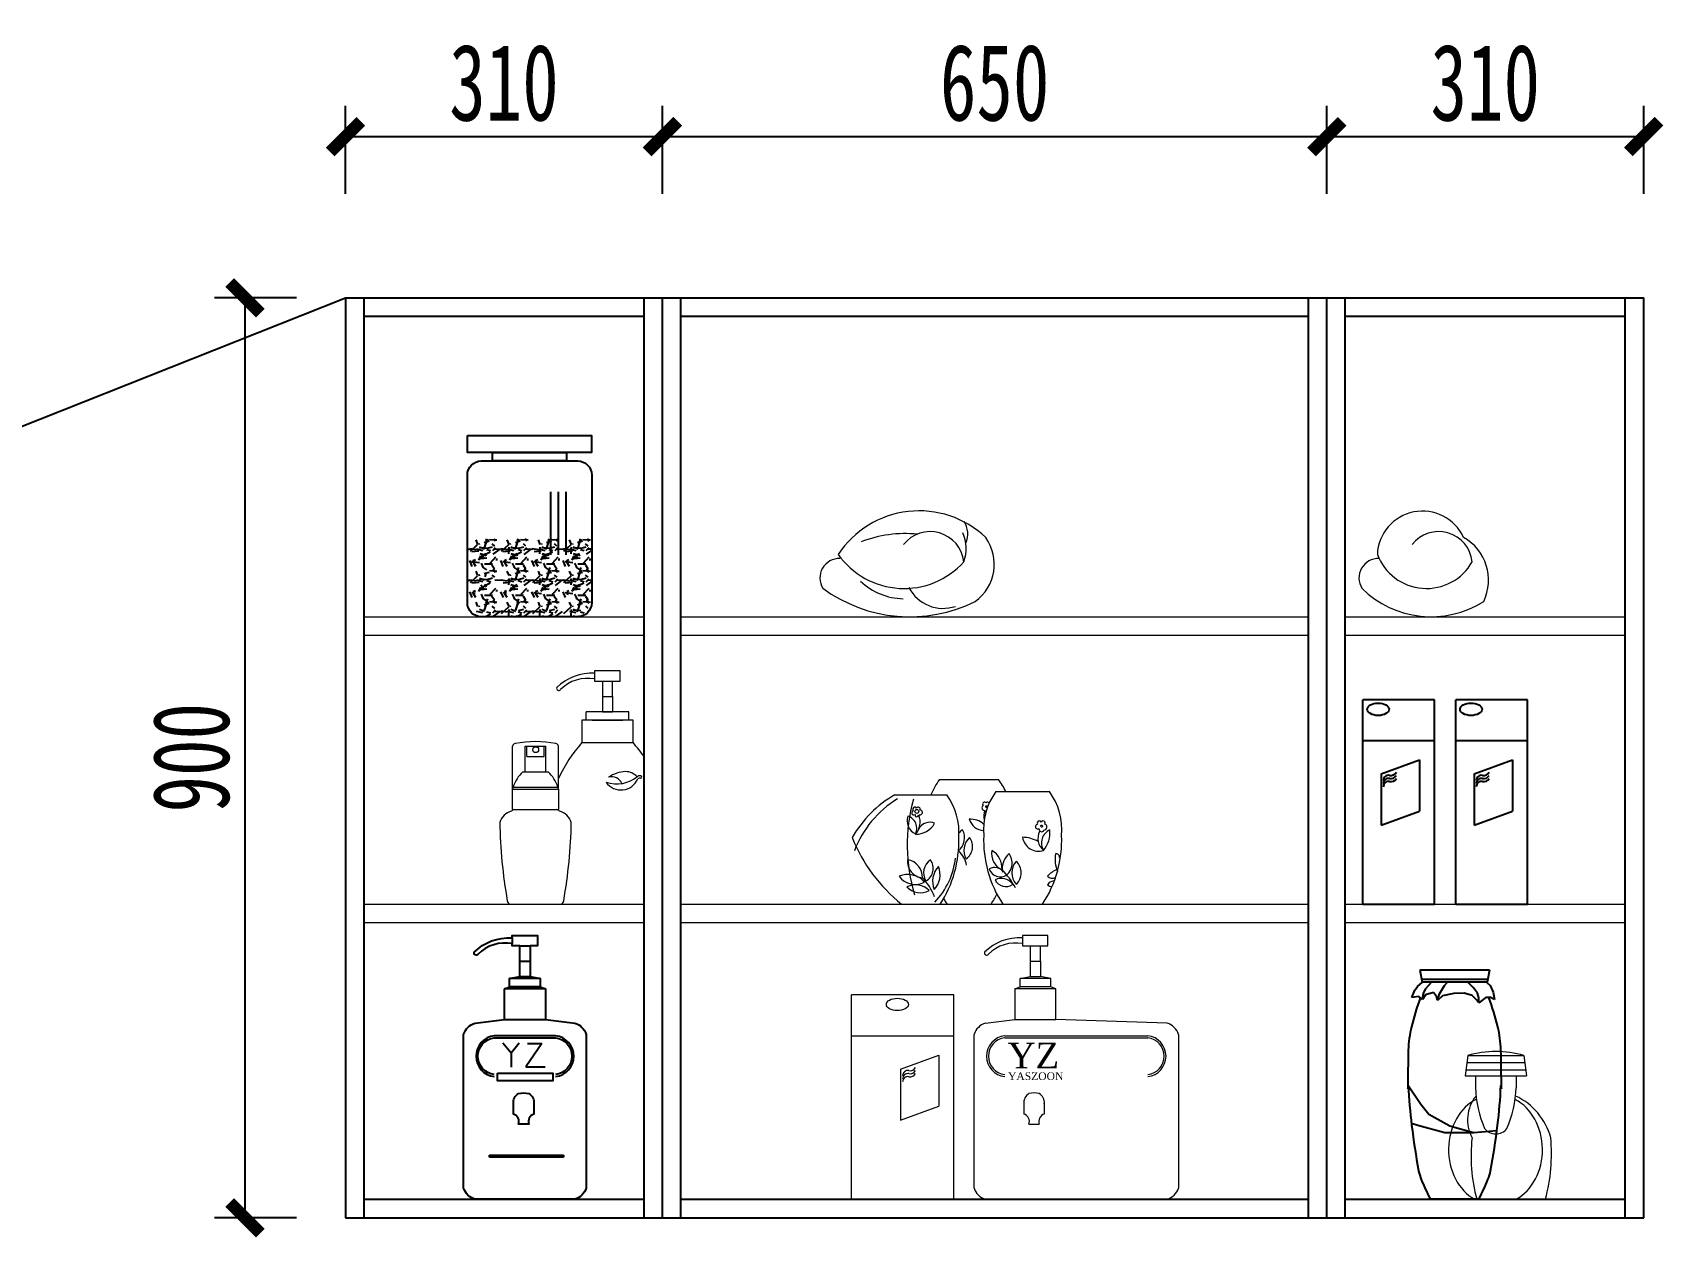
# Model space of a CAD drawing. Header units: millimetres. Extents: x 3104083 to 3173399, y -3165492 to -3044687.
# Drawn here: x 3137524 to 3139120, y -3140161 to -3138983 of the extents above; entities that cross this region are included whole.
import ezdxf
from ezdxf.enums import TextEntityAlignment as Align

# ---------------------------------------------------------------- set-up
doc = ezdxf.new("R2010")
doc.units = ezdxf.units.MM
doc.header["$LTSCALE"] = 500
doc.header["$MEASUREMENT"] = 0
doc.header["$PDMODE"] = 2
doc.linetypes.add('ACAD_ISO03W100', pattern=[30, 12, -18])
doc.layers.get('0').update_dxf_attribs({"linetype": 'CONTINUOUS'})
doc.layers.get('DEFPOINTS').update_dxf_attribs({"linetype": 'CONTINUOUS'})
for name, color, linetype in [('P-完成面', 3, 'CONTINUOUS'), ('W-基础引线', 35, 'CONTINUOUS'), ('ZB_厨柜', 7, 'CONTINUOUS'), ('柜体', 2, 'CONTINUOUS'), ('门窗柱', 251, 'CONTINUOUS')]:
    doc.layers.add(name, color=color, linetype=linetype)
for name, color, linetype, lineweight in [('家具1', 65, 'CONTINUOUS', 9), ('电器', 85, 'CONTINUOUS', 15), ('辅助线', 252, 'CONTINUOUS', 13)]:
    doc.layers.add(name, color=color, linetype=linetype, lineweight=lineweight)
doc.styles.add('DIM', font='SimSun.ttf', dxfattribs={"width": 0.7})
doc.styles.add('STYLE4', font='dutcheb.ttf')
doc.dimstyles.new('30', dxfattribs={"dimscale": 30, "dimtxt": 2.5, "dimasz": 1, "dimexe": 1, "dimexo": 1, "dimgap": 0.5, "dimtad": 1, "dimdec": 0, "dimzin": 0, "dimdsep": 46, "dimtxsty": 'DIM', "dimblk": 'ARCHTICK', "dimcen": 0, "dimclrd": 5, "dimclre": 5, "dimclrt": 35, "dimadec": 0, "dimazin": 0, "dimtfac": 0.5, "dimtdec": 0, "dimtix": 1, "dimtmove": 2, "dimatfit": 2, "dimldrblk": 'A', "dimfxl": 0, "dimtolj": 1, "dimtzin": 0, "dimlwd": -1, "dimlwe": -1, "dimarcsym": 0})
doc.dimstyles.new('基础引线', dxfattribs={"dimtxt": 3, "dimasz": 0.7, "dimexe": 2, "dimexo": 6, "dimgap": 1, "dimtad": 1, "dimdec": 0, "dimdsep": 46, "dimtxsty": 'Standard', "dimblk1": 'A', "dimblk2": 'A', "dimsah": 1, "dimcen": 3, "dimdle": 200, "dimclrd": 256, "dimclre": 256, "dimclrt": 2, "dimadec": 0, "dimazin": 0, "dimtfac": 1, "dimtdec": 0, "dimtix": 1, "dimtmove": 1, "dimatfit": 3, "dimldrblk": 'A', "dimfxl": 0, "dimtvp": 1, "dimtolj": 1, "dimtzin": 0, "dimarcsym": 0})

# ---------------------------------------------------------------- blocks, each defined once
blk = doc.blocks.new('_ArchTick')
at = {"color": 0, "linetype": 'ByBlock', "const_width": 0.4}
blk.add_lwpolyline([(-0.5, -0.5), (0.5, 0.5)], dxfattribs=at)
blk = doc.blocks.new('*D1850')
at = {"layer": 'DEFPOINTS', "color": 0, "ltscale": 100}
for p in [(3138140.333086051, -3139084.491170509), (3137830.33308605, -3139170.345379525), (3138140.333086051, -3139170.345379525)]:
    blk.add_point(p, dxfattribs=at)
at = {"layer": 'P-完成面', "color": 5, "ltscale": 100}
for p, q in [((3137830.33308605, -3139140.345379525), (3137830.33308605, -3139054.491170509)), ((3138140.333086051, -3139140.345379525), (3138140.333086051, -3139054.491170509)), ((3137830.33308605, -3139084.491170509), (3138140.333086051, -3139084.491170509))]:
    blk.add_line(p, q, dxfattribs=at)
at = {"layer": 'P-完成面', "color": 5, "ltscale": 100, "xscale": 30, "yscale": 30, "zscale": 30, "rotation": 180}
blk.add_blockref('_ArchTick', (3137830.33308605, -3139084.491170509), dxfattribs=at)
at = {"layer": 'P-完成面', "color": 5, "ltscale": 100, "xscale": 30, "yscale": 30, "zscale": 30}
blk.add_blockref('_ArchTick', (3138140.333086051, -3139084.491170509), dxfattribs=at)
at = {"layer": 'P-完成面', "color": 35, "ltscale": 100, "insert": (3137985.33308605, -3139031.991170509), "char_height": 75, "attachment_point": 5, "style": 'DIM'}
blk.add_mtext('\\A1;310', dxfattribs=at)
blk = doc.blocks.new('A')
for p, q in [((-1.435067392276323, 1.147654099946521), (-1.089590771724033, 1.437450103912851)), ((-1.435067392276323, 1.147654099946521), (-0.3688396396728422, 0)), ((-1.089590771724033, 1.437450103912851), (0, 0)), ((-0.3688396396728422, 3.638e-12), (-2.127066897330223, 0)), ((-1.435067392276323, -1.147654099946521), (-0.3688396396728422, 0)), ((-1.089590771724033, -1.437450103912851), (0, 0)), ((-1.435067392276323, -1.147654099946521), (-1.089590771724033, -1.437450103912851))]:
    blk.add_line(p, q)
for points in [[(-1.435067392276323, 1.147654099946521), (-1.089590771724033, 1.437450103912851), (-0.3688396396728422, 0), (0, 0)], [(-1.435067392276323, -1.147654099946521), (-1.089590771724033, -1.437450103912851), (-0.3688396396728422, 0), (0, 0)]]:
    blk.add_solid(points)
blk = doc.blocks.new('*D1851')
at = {"layer": 'DEFPOINTS', "color": 0, "ltscale": 100}
for p in [(3138790.333086051, -3139084.491170509), (3138140.333086051, -3139170.345379525), (3138790.333086051, -3139170.345379525)]:
    blk.add_point(p, dxfattribs=at)
at = {"layer": 'P-完成面', "color": 5, "ltscale": 100}
for p, q in [((3138140.333086051, -3139140.345379525), (3138140.333086051, -3139054.491170509)), ((3138790.333086051, -3139140.345379525), (3138790.333086051, -3139054.491170509)), ((3138140.333086051, -3139084.491170509), (3138790.333086051, -3139084.491170509))]:
    blk.add_line(p, q, dxfattribs=at)
at = {"layer": 'P-完成面', "color": 5, "ltscale": 100, "xscale": 30, "yscale": 30, "zscale": 30, "rotation": 180}
blk.add_blockref('_ArchTick', (3138140.333086051, -3139084.491170509), dxfattribs=at)
at = {"layer": 'P-完成面', "color": 5, "ltscale": 100, "xscale": 30, "yscale": 30, "zscale": 30}
blk.add_blockref('_ArchTick', (3138790.333086051, -3139084.491170509), dxfattribs=at)
at = {"layer": 'P-完成面', "color": 35, "ltscale": 100, "insert": (3138465.333086051, -3139031.991170509), "char_height": 75, "attachment_point": 5, "style": 'DIM'}
blk.add_mtext('\\A1;650', dxfattribs=at)
blk = doc.blocks.new('*D1852')
at = {"layer": 'DEFPOINTS', "color": 0, "ltscale": 100}
for p in [(3139100.333086051, -3139084.491170509), (3138790.333086051, -3139170.345379525), (3139100.333086051, -3139170.345379525)]:
    blk.add_point(p, dxfattribs=at)
at = {"layer": 'P-完成面', "color": 5, "ltscale": 100}
for p, q in [((3138790.333086051, -3139140.345379525), (3138790.333086051, -3139054.491170509)), ((3139100.333086051, -3139140.345379525), (3139100.333086051, -3139054.491170509)), ((3138790.333086051, -3139084.491170509), (3139100.333086051, -3139084.491170509))]:
    blk.add_line(p, q, dxfattribs=at)
at = {"layer": 'P-完成面', "color": 5, "ltscale": 100, "xscale": 30, "yscale": 30, "zscale": 30, "rotation": 180}
blk.add_blockref('_ArchTick', (3138790.333086051, -3139084.491170509), dxfattribs=at)
at = {"layer": 'P-完成面', "color": 5, "ltscale": 100, "xscale": 30, "yscale": 30, "zscale": 30}
blk.add_blockref('_ArchTick', (3139100.333086051, -3139084.491170509), dxfattribs=at)
at = {"layer": 'P-完成面', "color": 35, "ltscale": 100, "insert": (3138945.333086051, -3139031.991170509), "char_height": 75, "attachment_point": 5, "style": 'DIM'}
blk.add_mtext('\\A1;310', dxfattribs=at)
blk = doc.blocks.new('*D1853')
at = {"layer": 'DEFPOINTS', "color": 0, "ltscale": 100}
for p in [(3137731.97537803, -3139242.154847141), (3137812.207017357, -3139242.154847141), (3137812.207017357, -3140142.154847141)]:
    blk.add_point(p, dxfattribs=at)
at = {"layer": 'P-完成面', "color": 5, "ltscale": 100}
for p, q in [((3137782.207017357, -3139242.154847141), (3137701.97537803, -3139242.154847141)), ((3137731.97537803, -3140142.154847141), (3137731.97537803, -3139242.154847141)), ((3137782.207017357, -3140142.154847141), (3137701.97537803, -3140142.154847141))]:
    blk.add_line(p, q, dxfattribs=at)
at = {"layer": 'P-完成面', "color": 5, "ltscale": 100, "xscale": 30, "yscale": 30, "zscale": 30}
for p, rotation in [((3137731.97537803, -3139242.154847141), 90), ((3137731.97537803, -3140142.154847141), 270)]:
    blk.add_blockref('_ArchTick', p, dxfattribs=dict(at, rotation=rotation))
at = {"layer": 'P-完成面', "color": 35, "ltscale": 100, "insert": (3137679.47537803, -3139692.154847141), "char_height": 75, "attachment_point": 5, "rotation": 90, "style": 'DIM'}
blk.add_mtext('\\A1;900', dxfattribs=at)
blk = doc.blocks.new('A$C58015F02')
at = {"layer": 'ZB_厨柜', "color": 251}
for p, q in [((70.00000469715451, 199.9999701516899), (4.6971545089e-06, 199.9999701516899)), ((4.6971545089e-06, -2.98483100778e-05), (4.6971545089e-06, 199.9999701516899)), ((70.00000469715451, -2.98483100778e-05), (70.00000469715451, 199.9999701516899)), ((4.6971545089e-06, 159.9999701516899), (70.00000469715451, 159.9999701516899)), ((17.86841787329467, 127.358046178615), (55.45612270472338, 141.0388519116422)), ((55.45612270472338, 141.0388519116422), (55.45612270472338, 91.03885191164228)), ((17.86841787329467, 127.358046178615), (17.86841787329467, 77.35804617861504)), ((17.86841787329467, 77.35804617861504), (55.45612270472338, 91.03885191164228)), ((4.6971545089e-06, -2.98483100778e-05), (70.00000469715451, -2.98483100778e-05))]:
    blk.add_line(p, q, dxfattribs=at)
for centre, radius, start, end in [((27.3987290662335, 131.7563535355039), 5.954362450983508, 257.1775938068872, 331.7860874944376), ((25.11336437464342, 120.8952053858265), 5.146348518376113, 79.20470894255355, 180.2166675842331), ((25.11336437464342, 117.8952053858265), 5.146348518376113, 79.20470894255355, 180.2166675842331), ((25.11336437464342, 114.8952053858265), 5.146348518376113, 79.20470894255355, 180.2166675842331), ((26.07727845324553, 125.9504771610773), 3.695e-13, 228.4094178847474, 110.000000000016), ((27.3987290662335, 128.7563535355038), 5.954362450983508, 257.1775938068872, 331.7860874944376), ((26.07727845324553, 122.9504771610773), 3.695e-13, 228.4094178847474, 110.000000000016), ((27.3987290662335, 125.7563535355038), 5.954362450983508, 257.1775938068872, 331.7860874944376), ((26.07727845324553, 119.9504771610773), 3.695e-13, 228.4094178847474, 110.000000000016)]:
    blk.add_arc(centre, radius, start, end, dxfattribs=at)
blk.add_ellipse((14.87852609939, 190.6419555934808), major_axis=(10.73878947670164, 0), ratio=0.5664465184987048, dxfattribs=at)
blk = doc.blocks.new('A$C3AE34865')
at = {"layer": 'ZB_厨柜', "color": 251}
for p, q in [((47.37613225777749, 255.6687915582807), (47.37613225777749, 250.1580515664464)), ((54.99996963671583, 248.0013841293257), (64.99996963671583, 248.0013841293257)), ((54.99996963673038, 233.0013841293257), (64.99996963673038, 233.0013841293257)), ((74.99996963673037, 216.0013841293257), (44.99996963673038, 216.0013841293257)), ((74.99996963673037, 208.0013841293257), (44.99996963673038, 208.0013841293257)), ((54.99996963673038, 218.0013841293257), (64.99996963673038, 218.0013841293257)), ((79.99996963673037, 206.0013841293257), (39.99996963673039, 206.0013841293257)), ((39.99996963673039, 176.0013841293257), (79.99996963673037, 176.0013841293257)), ((38.46182448306354, 153.2128093967549), (46.50627909359172, 143.2041218614467)), ((46.50627909359172, 143.2041218614467), (54.24717149347997, 153.061149475805)), ((76.40721287048655, 152.4545639949647), (60.77370299385802, 129.5559756440852)), ((62.44335118086018, 152.4545639949647), (76.40721287048655, 152.4545639949647)), ((46.50627909359172, 143.2041218614467), (46.50627909359172, 129.39884122277)), ((60.77370299385802, 129.5559756440852), (79.89823432135745, 129.5559756440852)), ((25.21501170957345, 41.20594102842004), (25.21501170957345, 43.20594102842004)), ((25.21501170957345, 43.20594102842004), (97.75301459158071, 43.20594102842004)), ((25.21501170957345, 41.20594102842004), (25.21501170957345, 41.20594102842004)), ((97.75301459158071, 41.20594102842004), (25.21501170957345, 41.20594102842004)), ((97.75301459158071, 43.20594102842004), (97.75301459158071, 41.20594102842004))]:
    blk.add_line(p, q, dxfattribs=at)
for points in [[(39.99996963673039, 206.0013841293257), (44.99996963673038, 208.0013841293257), (44.99996963673038, 216.0013841293257), (54.99996963673038, 218.0013841293257), (54.99996963671583, 248.0013841293257), (47.37613225777749, 248.0013841293257), (47.37613225777749, 250.1580515664464, 0.250377902170213), (14.08368877315661, 239.7377829131437, -0.8238588063747241), (10.30085347544809, 241.6894037544262, -0.2181009947472248), (47.37613225777749, 255.6687915582807), (47.37613225777749, 258.0013841293257), (72.37613225777748, 258.0013841293257), (72.37613225777748, 248.0013841293257), (64.99996963671583, 248.0013841293257), (64.99996963673038, 218.0013841293257), (74.99996963673037, 216.0013841293257), (74.99996963673037, 208.0013841293257), (79.99996963673037, 206.0013841293257), (79.99996963673037, 176.0013841293257), (108.8330399815022, 172.397250336231, -0.2412067135738219), (119.9999696367304, 161.3958922618403), (119.9999696367304, 11.00138412932574, -0.2412067135738286), (108.8330399815022, 2.605493500599999e-05), (11.16689929194399, 2.605493500599999e-05, -0.2412067135738286), (-3.03632696159e-05, 11.00138412932574), (-3.03632696159e-05, 161.3958922618403, -0.2412067135738219), (11.16689929194399, 172.397250336231), (39.99996963673039, 176.0013841293257), (39.99996963673039, 206.0013841293257)], [(48.76668309635715, 93.45779598659281, -0.2914344340366073), (53.76668309635715, 103.4577959865928, -0.1156915653930012), (63.76668309635715, 103.4577959865928, -0.2914344340366073), (68.76668309635714, 93.4577959866074), (68.76668309635714, 83.45779598659281, 0.4142135623730952), (63.76668309635715, 73.45779598659283), (53.76668309635715, 73.45779598659283, 0.4142135623730953), (48.76668309635715, 83.45779598659281)]]:
    blk.add_lwpolyline(points, format="xyb", close=True, dxfattribs=at)
for points in [[(89.99996963673038, 120.000026054935, 0.891677339819258), (89.99996963673038, 160.000026054935), (29.99996963673039, 160.000026054935, 0.8916773398191025), (29.99996963673039, 120.000026054935)], [(29.99996963673039, 122.000026054935, -0.8855394055665486), (29.99996963673039, 158.000026054935), (89.99996963673038, 158.000026054935, -0.8855394055665506), (89.99996963673038, 122.000026054935)]]:
    blk.add_lwpolyline(points, format="xyb", dxfattribs=at)
blk.add_lwpolyline([(33.05653457724839, 123.2853962033114), (87.16411741488263, 123.2853962033114), (87.16411741488263, 115.8890209947858), (33.05653457724839, 115.8890209947858)], close=True, dxfattribs=at)
blk = doc.blocks.new('A$C675044EE')
at = {"layer": '门窗柱', "color": 251}
for p, q in [((99.86704579830985, 280.2882289064982), (14.51884121849434, 280.2882289064982)), ((14.51884121849434, 280.2882289064982), (17.3486259321653, 265.5820907558918)), ((99.86704579830985, 280.2882289064982), (97.03726108463889, 265.5820907558918)), ((8.6067111112352, 255.693275737136), (11.71670458534208, 260.044842877538)), ((11.71670458534208, 260.044842877538), (17.84061991755152, 265.5820907558918)), ((97.63301359230536, 268.6781632730381), (16.75287342449883, 268.6781632730381)), ((97.03726108463889, 265.5820907558918), (17.3486259321653, 265.5820907558918)), ((28.85874865492224, 265.5820907558918), (21.6694885417819, 257.2473361252887)), ((38.77539951915969, 251.3417085967194), (44.99562318484822, 261.2882892416346)), ((44.99562318484822, 261.2882892416346), (48.31563972265575, 265.5820907558918)), ((80.4516319031827, 258.4907824893853), (73.35599977587117, 265.5820907558918)), ((96.62463952529652, 265.3290773133449), (100.6677730721276, 261.2882892416346)), ((100.6677730721276, 261.2882892416346), (104.4000966454623, 253.2065480535784)), ((4.874387537885921, 246.9899764116672), (8.6067111112352, 255.693275737136)), ((13.58298473073228, 247.9224786624218), (4.874387537885921, 246.9899764116672)), ((17.93716496844718, 244.1924696594178), (13.58298473073228, 247.9224786624218)), ((18.55925835022935, 252.274210847474), (17.33207362922257, 244.7108212249841)), ((21.6694885417819, 250.0982622326228), (17.93716496844718, 244.1924696594178)), ((21.6694885417819, 257.2473361252887), (18.55925835022935, 252.274210847474)), ((31.3109890899068, 252.8957689848721), (21.6694885417819, 250.0982622326228)), ((35.04307594581042, 247.9224786624218), (31.3109890899068, 252.8957689848721)), ((36.28726270941843, 242.9491883399569), (35.04307594581042, 247.9224786624218)), ((36.28338778829493, 242.9646772587403), (38.77539951915969, 251.3417085967194)), ((42.19643968419404, 248.8549809131618), (36.28726270941843, 242.9491883399569)), ((56.1923571874504, 251.6524876654112), (42.19643968419404, 248.8549809131618)), ((68.94408792709874, 251.9632667341175), (56.1923571874504, 251.6524876654112)), ((78.58558847522363, 249.1657599818682), (68.94408792709874, 251.9632667341175)), ((83.87290878563363, 243.8816905907115), (78.58558847522363, 249.1657599818682)), ((85.116858831796, 252.274210847474), (80.4516319031827, 258.4907824893853)), ((86.6720922862878, 240.4626257010641), (83.87290878563363, 243.8816905907115)), ((86.6720922862878, 246.368418274269), (85.116858831796, 252.274210847474)), ((95.38045276171759, 246.6791973429608), (86.6720922862878, 240.4626257010641)), ((86.91113201592816, 240.6332671907694), (86.6720922862878, 246.368418274269)), ((100.9788197630114, 246.6791973429608), (95.38045276171759, 246.6791973429608)), ((105.9550933825085, 244.5034137727598), (100.9788197630114, 246.6791973429608)), ((104.4000966454623, 253.2065480535784), (105.9550933825085, 244.5034137727598)), ((15.92672391379892, 116.0404183074679), (0.6140263295674231, 138.3579559938334)), ((25.67640432323969, 103.6391286403486), (15.92672391379892, 116.0404183074679)), ((51.38012874053675, 89.46624974146471), (25.67640432323969, 103.6391286403486)), ((12.38140710287553, 90.35204435734705), (4.396292170378728, 92.56880241771795)), ((45.17576514204848, 81.49393315380075), (12.38140710287553, 90.35204435734705)), ((80.62940668620284, 81.49393315380075), (45.17576514204848, 81.49393315380075)), ((80.43962199495581, 81.49393315380075), (51.38012874053675, 89.46624974146471)), ((108.8810210944357, 83.63297414181216), (80.62940668620284, 81.49393315380075)), ((86.9367059294018, 3.2686330087e-06), (27.4491810874024, 3.2686330087e-06))]:
    blk.add_line(p, q, dxfattribs=at)
for centre, radius, start, end in [((384.634881758102, 115.8236640125942), 391.9118057682725, 160.5132609767522, 165.9555925574979), ((-270.2489947413269, 115.8236640125651), 391.9118057682773, 14.04440744250204, 19.50506914140996), ((130.8621064108738, 179.3052788288441), 130.3194952407679, 165.9555925574979, 178.5963244016895), ((-16.47621939406963, 179.3052788288441), 130.3194952407425, 1.403675598310451, 14.04440744250204), ((1938.499406004077, 135.0115430721889), 1938.499392791872, 178.5963244016895, 180), ((-1824.113518987331, 135.0115430721889), 1938.499392791898, 0, 1.403675598310451), ((-13.79344524300541, 139.0594942628049), 14.37516625929434, 343.6446762914562, 359.9593380586847), ((652.9327049990097, 169.1898558071953), 653.0469084125137, 182.6453547944081, 186.9154683076505), ((-538.5468179822637, 169.1898558071953), 653.04690841254, 353.0845316923495, 357.3546452055918), ((128.1793322597805, 139.0594942628049), 14.37516625929434, 180.0406619413152, 196.3553237085437), ((877.1106441722222, 196.3797775632665), 878.8677229027866, 186.9154683076505, 190.5961140163704), ((-762.7247571554763, 196.3797775632665), 878.8677229028126, 349.4038859836296, 353.0845316923495), ((64.96280089343782, 44.44745082615918), 52.63074040313612, 190.5961140163704, 202.6319795677369), ((378.5256543866562, 175.1764567380123), 392.3537688800369, 202.6319795679113, 206.5177972157637), ((-264.1397673698811, 175.1764567380123), 392.3537688800369, 333.4822027842362, 337.3680204320887), ((49.42308612332272, 44.44745082615918), 52.63074040316187, 337.3680204322632, 349.4038859836296)]:
    blk.add_arc(centre, radius, start, end, dxfattribs=at)
blk = doc.blocks.new('A$C790253B6')
h = blk.add_hatch()
h.set_pattern_fill('GRAVEL', color=250, scale=1.5, style=0, double=1)
h.set_pattern_definition([(228.0128, (17707.28654318561, 12325.07917397146), (-304.8002589884401, -342.9004213426887), [5.125814999999998, -507.4575]), (184.9697, (17703.85754318561, 12321.26917397146), (457.2007395926868, 38.09973113081188), [8.796075, -870.8099999999998]), (132.5104, (17695.09454318561, 12320.50717397146), (380.9997227749753, -419.1004093869061), [6.202229999999999, -614.0204999999999]), (267.2737, (17680.23554318561, 12310.98217397146), (38.09983456242259, 761.9997548004964), [8.010075, -792.9960000000001]), (292.8337, (17679.85454318561, 12302.98117397146), (-190.5005408325285, 457.2002599507666), [7.85451, -777.597]), (357.2737, (17682.90254318561, 12295.74217397146), (-761.9997548004964, 38.09983456242264), [8.010075, -792.9960000000001]), (37.6942, (17690.9035431856, 12295.36117397146), (-495.3003129185989, -380.9996603547734), [10.59290999999999, -1048.6965]), (72.2553, (17699.28554318561, 12301.83817397146), (266.7005334820079, 838.2002430905458), [10.0008, -990.0795]), (121.4296, (17702.33354318561, 12311.36317397145), (-304.8000785289672, 495.2994173995903), [8.037195, -795.6825000000001]), (175.2364, (17698.14254318561, 12318.22117397146), (419.0996707958167, -38.09964244081733), [9.175694999999967, -449.608499999999]), (222.3974, (17688.99854318561, 12318.98317397146), (-457.2000137585957, -419.0994547595545), [11.86617, -1174.752]), (138.8141, (17717.95454318561, 12310.60117397147), (-266.699830113371, 228.5996483568601), [4.050074999999999, -400.9589999999998]), (171.4692, (17714.90654318561, 12313.26817397147), (495.299243933871, -76.20019200068548), [7.705229999999982, -762.8189999999979]), (225, (17707.28654318561, 12314.41117397146), (-7.999999999999999e-15, -38.09997403050296), [5.388135, -48.49334999999999]), (203.1986, (17704.6195431856, 12318.98317397146), (190.5006423838625, 76.20033411459397), [2.901614999999999, -287.259]), (291.8014, (17701.95254318561, 12317.84017397147), (-38.10002672841764, 114.300073630978), [4.103489999999999, -201.072]), (30.9638, (17703.47654318561, 12314.03017397145), (114.2998793221234, 76.20005937990828), [6.664799999999982, -215.4944999999994]), (161.5651, (17709.1915431856, 12317.45917397146), (76.2000347727147, -38.09994333697615), [4.819304999999999, -115.6635]), (16.38950000000001, (17679.85454318561, 12317.84017397147), (381.0002102095403, 114.2997622495171), [6.75132, -668.382]), (70.3462, (17686.3315431856, 12319.74517397147), (-152.3995753301476, -419.0994073281749), [5.663985, -560.7329999999998]), (293.1986, (17709.1915431856, 12325.07917397146), (-76.20033411459396, 190.5006423838625), [5.803199999999999, -284.358]), (343.6105, (17711.47754318561, 12319.74517397147), (-381.0002102095402, 114.2997622495171), [6.751319999999983, -668.381999999998]), (339.4440000000002, (17679.85454318561, 12294.21817397146), (-190.5002364638386, 76.19990754075206), [6.510524999999999, -319.0155]), (294.7751, (17685.95054318561, 12291.93217397146), (-190.4995560544026, 419.09980539235), [5.455079999999981, -540.0539999999978]), (66.80140000000002, (17709.57254318561, 12286.97917397146), (76.20033411459401, 190.5006423838625), [5.803199999999999, -284.358]), (17.354, (17711.8585431856, 12292.31317397147), (-495.3000267278993, -152.3997701340845), [6.386744999999999, -632.2859999999998]), (69.444, (17690.9035431856, 12286.97917397146), (-76.19990754075215, -190.5002364638386), [3.255269999999999, -322.272]), (101.3098999999999, (17707.28654318561, 12286.97917397146), (-38.09981194331023, 152.3995119135393), [1.942724999999996, -192.3299999999995]), (165.9638, (17706.90554318561, 12288.88417397146), (114.3000803204576, -38.09993406185462), [7.85451, -149.23575]), (186.009, (17699.28554318561, 12290.78917397146), (380.9994381664192, 38.09991102821788), [7.279004999999999, -720.6209999999999]), (303.6901, (17703.47654318561, 12310.60117397147), (-38.10001306960849, 76.19992648847759), [5.49486, -131.8767]), (353.1572, (17706.5245431856, 12306.02917397147), (647.7002678496513, -76.20034127482259), [9.593354999999997, -949.74]), (60.94540000000001, (17716.04954318561, 12304.88617397146), (-152.3996454874363, -266.6993641625118), [3.922619999999999, -388.341]), (90, (17717.95454318561, 12308.31517397146), (-38.1, 38.1), [2.286, -35.81399999999999]), (120.2564, (17698.52354318562, 12291.93217397146), (152.3996770025416, -266.6998654871634), [5.293004999999999, -524.0085]), (48.01279999999999, (17695.85654318561, 12296.50417397146), (304.8002589884401, 342.9004213426887), [10.251645, -502.332]), (0, (17702.71454318561, 12304.12417397147), (38.1, 38.1), [9.906, -28.194]), (325.3048, (17712.62054318561, 12304.12417397147), (-380.9993398643053, 266.7000253572715), [6.024149999999999, -596.3894999999999]), (254.0546, (17717.57354318561, 12300.69517397146), (-38.10009719552211, -152.4003630480544), [5.547435, -271.8255]), (207.6459999999999, (17716.04954318561, 12295.36117397146), (-723.8997457353407, -381.0002396208508), [9.032174999999997, -894.1874999999999]), (175.4261, (17708.04854318561, 12291.17017397145), (-495.3001140712126, 38.09981566829193), [9.555434999999967, -945.986999999998]), (175.4261, (17708.04854318561, 12291.17017397145), (-495.3001140712126, 38.09981566829193), [9.555434999999967, -945.986999999998])])
h.paths.add_polyline_path([(152.0445228649369, 95.23690404893749), (-8.528422767999999e-06, 95.23690404893749), (-8.5284373199e-06, 17.00000185332647, 0.4142135623731037), (16.99999147156268, 1.8533264665e-06), (135.0445228649369, 1.8533264665e-06, 0.4142135623730951), (152.0445228649369, 17.00000185332647)])
at = {"color": 251}
for p, q in [((101.4991353224795, 152.9160758034795), (101.4991353224795, 75.73654706652631)), ((110.8610516201333, 152.9160758034795), (110.8610516201333, 75.73654706652631)), ((120.2230483528583, 152.9160758034795), (120.2230483528583, 75.73654706652631))]:
    blk.add_line(p, q, dxfattribs=at)
for points in [[(0.1586898318964813, 221.825022360159), (151.8858245046176, 221.825022360159), (151.8858245046176, 200.9615345491566), (0.1586898318964813, 200.9615345491566)], [(30.83563386068636, 200.9615345491566), (121.2088804758277, 200.9615345491566), (121.2088804758277, 190.4738062445412), (30.83563386068636, 190.4738062445412)]]:
    blk.add_lwpolyline(points, close=True, dxfattribs=at)
blk.add_lwpolyline([(16.99999147157723, 190.4738062445412), (135.0445228649369, 190.4738062445412, -0.4142135623730951), (152.0445228649369, 173.4738062445412), (152.0445228649369, 17.00000185332647, -0.4142135623730951), (135.0445228649369, 1.8533264665e-06), (16.99999147156268, 1.8533264665e-06, -0.4142135623731037), (-8.5284373199e-06, 17.00000185332647), (-8.528422767999999e-06, 173.4738062445412, -0.4142135623730984)], format="xyb", close=True, dxfattribs=at)

msp = doc.modelspace()

# ---------------------------------------------------------------- linework, layer by layer
at = {"layer": '家具1'}
for p, q in [((3138411.419726425, -3139713.408402958), (3138469.246445676, -3139713.408402958)), ((3138367.768891642, -3139728.385354514), (3138418.494083967, -3139728.385354514)), ((3138466.657356014, -3139725.282985977), (3138518.853578917, -3139725.282985977)), ((3138374.210185575, -3139835.363579912), (3138412.052790035, -3139835.363579912)), ((3138418.762801508, -3139835.363579912), (3138461.903370592, -3139835.363579912)), ((3138473.285447471, -3139835.363579912), (3138512.225487459, -3139835.363579912))]:
    msp.add_line(p, q, dxfattribs=at)
msp.add_circle((3138389.190606891, -3139744.674915825), 1.896478557556109, dxfattribs=at)
for centre, radius, start, end in [((3138467.137054949, -3139754.65906533), 69.32559299407927, 143.4853785854403, 157.7288611658232), ((3138413.529117152, -3139754.65906533), 69.32559299407316, 25.07098352681444, 36.51462141455976), ((3138422.527838513, -3139824.621442201), 110.7245538972174, 119.6401518966513, 150.567376702755), ((3138424.646237478, -3139820.446420338), 103.5126039538228, 121.743813843949, 158.8466240179322), ((3138547.288784825, -3139777.39130458), 167.4431563201634, 164.5626559646072, 196.9205501626318), ((3138369.619234385, -3139764.570146068), 60.81192367901564, 354.6772454975069, 36.51462141455976), ((3138455.632787219, -3139737.647233855), 2.057631674069362, 40.72284084006192, 215.9557275517449), ((3138516.949576234, -3139762.517136487), 62.57546946571189, 143.4853785854403, 185.3227545024931), ((3138458.525769195, -3139737.259103244), 1.639817446118192, 25.1243193954144, 144.413144591635), ((3138468.561358696, -3139762.517136487), 62.57546946570591, 354.6772454975069, 36.51462141455976), ((3138394.336413486, -3139753.533530649), 14.63049400467545, 162.6132860300034, 244.087996876606), ((3138376.650759219, -3139761.168714681), 12.57119551026832, 333.931004287845, 72.7702785852925), ((3138386.278901329, -3139746.133515282), 2.041688577877449, 106.5479285606152, 307.6901018184778), ((3138387.325553397, -3139742.722353829), 2.182916953165889, 38.90529592098827, 221.7665911796405), ((3138389.199542273, -3139748.227189746), 1.739350039424992, 164.0480762595417, 2.062162148838851), ((3138374.842251669, -3139755.113080864), 17.6511725150719, 317.9195413499005, 22.88906913859633), ((3138390.61497914, -3139742.359769357), 1.88339137003894, 331.3622664114156, 147.6291011088026), ((3138392.300630837, -3139745.663460157), 2.40125999210359, 244.5804054114872, 90.77932081288675), ((3138455.721042938, -3139741.068347302), 2.823677253591693, 128.3981330784243, 268.7197930053763), ((3138477.198294721, -3139749.728827375), 22.31731769643031, 164.2954132928429, 188.2566618554456), ((3138458.157445858, -3139743.956510782), 2.458071307183912, 173.7294377635062, 231.4755960423872), ((3138388.414573287, -3139746.069971956), 20.8777831210667, 268.7058153117137, 330.8983168536993), ((3138401.920850607, -3139767.497309406), 12.2275614031419, 67.2128046981787, 153.0581112035302), ((3138419.53858424, -3139770.459594565), 16.42808985862739, 309.1420873552773, 28.86750349354987), ((3138442.072285227, -3139774.73839384), 14.67851171133269, 123.7126686454236, 142.5551853002139), ((3138441.745138197, -3139771.450610325), 19.20971838435616, 47.98656060130241, 93.6279143327167), ((3138455.861179535, -3139747.422354377), 16.08253114338291, 197.5781750453855, 264.7187328414589), ((3138507.586322695, -3139759.575843745), 2.374801752259089, 97.06403256742439, 303.4232848059692), ((3138509.080157247, -3139756.115203212), 2.099500028240504, 26.94560521915203, 211.7204460254044), ((3138522.649846126, -3139771.161210399), 14.96475921185539, 152.7026006568758, 231.0267252921232), ((3138511.209251437, -3139762.14646319), 2.38848924044758, 165.7346985774948, 340.8987035797458), ((3138512.753875663, -3139755.912642815), 1.951526724318734, 326.4667494985605, 157.4364493447751), ((3138525.22106764, -3139775.480218638), 14.03974316919488, 114.451892794267, 211.4016450074332), ((3138490.690825681, -3139764.874986171), 28.80104827123884, 321.5220002872417, 4.331537517669426), ((3138513.530599534, -3139759.898893959), 3.029860488481555, 268.7827335824363, 73.707481538005), ((3138472.968107606, -3139712.085483304), 157.9576407371336, 201.5913618292743, 231.3018278925982), ((3138319.33852491, -3139774.488788308), 110.9129172385878, 326.7116996612115, 2.210162541645106), ((3138415.020657781, -3139800.779387204), 23.08665911371764, 9.01404361030234, 48.57018930570226), ((3138452.364218364, -3139782.763527687), 17.00629250147041, 132.9424133820586, 209.4366325096551), ((3138429.076557095, -3139779.15404671), 14.66548191852693, 305.3111281392208, 37.06791775326696), ((3138568.688426284, -3139772.723419352), 114.1293918385128, 177.7898374583549, 213.2883003387886), ((3138478.689019927, -3139786.354986278), 16.36194855239339, 167.4346822361398, 247.9571804811251), ((3138452.247323218, -3139800.234792291), 20.34176709139321, 356.3749567065562, 59.01690603866429), ((3138492.540061342, -3139800.385106777), 30.37812512788147, 59.39778848184194, 89.76543568095977), ((3138508.381266077, -3139767.665329153), 15.89036097521734, 188.4750718598107, 287.7953377683582), ((3138416.822508646, -3139772.723419352), 114.1293918385128, 326.7116996612115, 2.210162541645106), ((3138396.175387857, -3139793.693637623), 16.01727265758648, 173.7553054160055, 264.8803289689228), ((3138377.116519521, -3139809.303040298), 17.6329021379312, 358.8822478319448, 79.7533865530233), ((3138411.286802277, -3139804.668487877), 15.4086896888016, 124.5990453078978, 211.3854380193449), ((3138391.273917176, -3139800.411785398), 14.0668421006317, 299.1818085949815, 36.8026747165355), ((3138425.963041316, -3139813.084270651), 21.33159319829114, 137.1451235495479, 202.4323529199935), ((3138390.607856409, -3139806.715694355), 21.33159319828946, 317.1451235495479, 22.43235291999346), ((3138355.23654993, -3139783.010670409), 72.0860226206058, 315.6918535962141, 354.1712582053017), ((3138465.199258856, -3139810.692887886), 11.1554886774121, 36.65640417340224, 117.9197936277464), ((3138493.278717988, -3139801.397415379), 20.73069571986803, 132.0038762563432, 180.341389709027), ((3138466.863811064, -3139795.242964009), 15.58467011308765, 312.2817103084048, 36.41042304075115), ((3138498.485442763, -3139804.717976394), 16.40243295167706, 136.9846481703318, 223.0153518296682), ((3138475.900173474, -3139804.717976394), 15.40794355003973, 313.4290840826731, 46.57091591732684), ((3138554.528725578, -3139791.593542402), 30.11604694062872, 169.7233570310324, 202.8705530686601), ((3138525.519414827, -3139789.482618898), 3.320890225950937, 349.2344848009622, 100.8234870586211), ((3138380.416061225, -3139828.010848619), 21.68584089105161, 40.67450041297602, 113.3035982990227), ((3138387.674984953, -3139796.596389505), 19.57132865283585, 215.9782094783217, 297.9998892390924), ((3138359.133239748, -3139845.055133439), 50.21960460683376, 19.67496605401584, 44.83485787305293), ((3138470.979628328, -3139797.024061709), 11.64527861937071, 199.1065033213581, 303.1568189477911), ((3138471.836515063, -3139824.580145035), 14.29369490114796, 39.69421855444578, 114.454957315456), ((3138476.240145399, -3139806.952216137), 11.30635595612257, 204.0990826014864, 305.6820848271939), ((3138407.823439278, -3139862.980761568), 89.25597711976937, 29.10810796978139, 43.51775968665086), ((3138534.392263034, -3139824.305644837), 23.97505195238698, 109.8092748199004, 136.8702060668549), ((3138521.72769544, -3139803.740445691), 6.386000054911547, 220.8216947895069, 299.7424649919681), ((3138524.245661359, -3139821.207609151), 8.612759461691956, 99.40332450214953, 145.782483315658), ((3138387.658932197, -3139836.450280637), 19.8804479285394, 46.80484151976329, 114.5020812444537), ((3138392.619713768, -3139806.310121673), 17.8771978495598, 222.3799675560249, 298.9269551896243), ((3138524.457063751, -3139765.966317484), 126.4407256520154, 210.3951297342005, 213.2883003387886), ((3138356.20910835, -3139765.966317484), 126.4407256519763, 326.7116996612115, 331.7835077999259), ((3138520.880290447, -3139813.255941255), 4.875875650441886, 219.6061199811162, 277.8911763195983)]:
    msp.add_arc(centre, radius, start, end, dxfattribs=at)
for centre, major_axis, ratio in [((3138457.528154335, -3139740.063551675), (-0.4703151968333456, 0.9396794796991368), 0.7695886961804604), ((3138511.294617685, -3139759.160129363), (-0.5714785416684152, 1.027620897792752), 0.739648172149313)]:
    msp.add_ellipse(centre, major_axis=major_axis, ratio=ratio, dxfattribs=at)
at = {"layer": '柜体'}
for p, q in [((3137830.33308605, -3139242.154847141), (3139100.333086051, -3139242.154847141)), ((3137830.33308605, -3139242.154847141), (3137830.33308605, -3140142.154847141)), ((3137848.33308605, -3139242.154847141), (3137848.33308605, -3140142.154847141)), ((3138122.333086051, -3140142.154847141), (3138122.333086051, -3139242.154847141)), ((3138140.333086051, -3140142.154847141), (3138140.333086051, -3139242.154847141)), ((3138158.333086051, -3140142.154847141), (3138158.333086051, -3139242.154847141)), ((3138772.333086051, -3140142.154847141), (3138772.333086051, -3139242.154847141)), ((3138790.333086051, -3140142.154847141), (3138790.333086051, -3139242.154847141)), ((3138808.333086051, -3140142.154847141), (3138808.333086051, -3139242.154847141)), ((3139082.333086051, -3140142.154847141), (3139082.333086051, -3139242.154847141)), ((3139100.333086051, -3140142.154847141), (3139100.333086051, -3139242.154847141)), ((3137848.33308605, -3139260.154847141), (3138122.333086051, -3139260.154847141)), ((3138158.333086051, -3139260.154847141), (3138772.333086051, -3139260.154847141)), ((3138808.333086051, -3139260.154847141), (3139082.333086051, -3139260.154847141)), ((3137848.33308605, -3140124.154847141), (3138122.333086051, -3140124.154847141)), ((3138158.333086051, -3140124.154847141), (3138772.333086051, -3140124.154847141)), ((3138808.333086051, -3140124.154847141), (3139082.333086051, -3140124.154847141)), ((3137830.33308605, -3140142.154847141), (3139100.333086051, -3140142.154847141))]:
    msp.add_line(p, q, dxfattribs=at)
at = {"layer": '电器'}
for p, q in [((3138073.992828528, -3139607.250712978), (3138073.992828528, -3139617.250712978)), ((3138098.992828528, -3139607.250712978), (3138073.992828528, -3139607.250712978)), ((3138098.992828528, -3139617.250712978), (3138098.992828528, -3139607.250712978)), ((3138073.992828528, -3139617.250712978), (3138098.992828528, -3139617.250712978)), ((3138081.616665907, -3139617.250712978), (3138081.616665907, -3139632.250712978)), ((3138091.616665907, -3139632.250712978), (3138091.616665907, -3139617.250712978)), ((3138081.616665907, -3139632.250712978), (3138081.616665907, -3139647.250712978)), ((3138081.616665907, -3139632.250712978), (3138091.616665907, -3139632.250712978)), ((3138091.616665907, -3139632.250712978), (3138091.616665907, -3139647.250712978)), ((3138061.616665907, -3139655.363579912), (3138061.616665907, -3139677.363579912)), ((3138111.616665907, -3139655.363579912), (3138061.616665907, -3139655.363579912)), ((3138065.616665907, -3139655.307146444), (3138065.616665907, -3139647.307146444)), ((3138107.616665907, -3139647.307146444), (3138065.616665907, -3139647.307146444)), ((3138071.616665907, -3139655.363579912), (3138066.616665907, -3139655.363579912)), ((3138071.616665907, -3139655.363579912), (3138101.616665907, -3139655.363579912)), ((3138081.616665907, -3139647.250712978), (3138091.616665907, -3139647.250712978)), ((3138107.616665907, -3139655.307146444), (3138107.616665907, -3139647.307146444)), ((3138111.616665907, -3139677.363579912), (3138111.616665907, -3139655.363579912)), ((3137993.808698084, -3139722.863579912), (3137993.808698084, -3139680.847047287)), ((3138006.176383607, -3139705.863579912), (3138006.176383607, -3139680.863579912)), ((3138006.176383607, -3139680.863579912), (3138026.176383607, -3139680.863579912)), ((3138007.676383607, -3139690.863579912), (3138007.676383607, -3139680.863579912)), ((3138014.676383607, -3139682.00263709), (3138014.676383607, -3139680.863579912)), ((3138017.676383607, -3139681.735438455), (3138017.676383607, -3139680.863579912)), ((3138024.676383607, -3139690.863579912), (3138024.676383607, -3139680.863579912)), ((3138026.176383607, -3139705.863579912), (3138026.176383607, -3139680.863579912)), ((3138038.676383607, -3139722.863579912), (3138038.676383607, -3139680.847047287)), ((3138061.616665907, -3139677.363579912), (3138111.616665907, -3139677.363579912)), ((3138007.676383607, -3139690.863579912), (3138024.676383607, -3139690.863579912)), ((3138003.676383607, -3139705.863579912), (3138028.676383607, -3139705.863579912)), ((3137993.676383607, -3139742.863579912), (3137993.676383607, -3139722.863579912)), ((3137993.676383607, -3139722.863579912), (3138038.676383607, -3139722.863579912)), ((3137994.330723106, -3139720.863579912), (3138038.022044108, -3139720.863579912)), ((3138038.676383607, -3139722.863579912), (3138038.676383607, -3139742.863579912)), ((3137993.676383607, -3139742.863579912), (3138038.676383607, -3139742.863579912)), ((3137991.176383607, -3139835.363579912), (3138041.176383607, -3139835.363579912)), ((3138036.616665907, -3139835.363579912), (3138122.333086051, -3139835.363579912)), ((3138517.542718282, -3139866.153489067), (3138492.542718282, -3139866.153489067)), ((3138492.542718282, -3139866.153489067), (3138492.542718282, -3139876.153489067)), ((3138492.542718282, -3139876.153489067), (3138517.542718282, -3139876.153489067)), ((3138500.16655566, -3139876.153489067), (3138500.16655566, -3139891.153489067)), ((3138510.16655566, -3139891.153489067), (3138510.16655566, -3139876.153489067)), ((3138517.542718282, -3139876.153489067), (3138517.542718282, -3139866.153489067)), ((3138500.16655566, -3139891.153489067), (3138510.16655566, -3139891.153489067)), ((3138500.16655566, -3139891.153489067), (3138500.16655566, -3139906.153489067)), ((3138510.16655566, -3139891.153489067), (3138510.16655566, -3139906.153489067)), ((3138490.16655566, -3139908.153489067), (3138500.16655566, -3139906.153489067)), ((3138520.16655566, -3139908.153489067), (3138490.16655566, -3139908.153489067)), ((3138490.16655566, -3139916.153489067), (3138490.16655566, -3139908.153489067)), ((3138500.16655566, -3139906.153489067), (3138510.16655566, -3139906.153489067)), ((3138520.16655566, -3139908.153489067), (3138510.16655566, -3139906.153489067)), ((3138520.16655566, -3139916.153489067), (3138520.16655566, -3139908.153489067)), ((3138425.32649054, -3139924.154847141), (3138325.32649054, -3139924.154847141)), ((3138325.32649054, -3140124.154847141), (3138325.32649054, -3139924.154847141)), ((3138425.32649054, -3140124.154847141), (3138425.32649054, -3139924.154847141)), ((3138485.16655566, -3139918.153489067), (3138490.16655566, -3139916.153489067)), ((3138485.16655566, -3139918.153489067), (3138485.16655566, -3139948.153489067)), ((3138490.16655566, -3139918.153489067), (3138485.16655566, -3139918.153489067)), ((3138520.16655566, -3139916.153489067), (3138490.16655566, -3139916.153489067)), ((3138520.16655566, -3139918.153489067), (3138490.16655566, -3139918.153489067)), ((3138525.16655566, -3139918.153489067), (3138520.16655566, -3139916.153489067)), ((3138525.16655566, -3139918.153489067), (3138520.16655566, -3139918.153489067)), ((3138525.16655566, -3139948.153489067), (3138525.16655566, -3139918.153489067)), ((3138456.333485316, -3139951.75762286), (3138485.16655566, -3139948.153489067)), ((3138485.16655566, -3139948.153489067), (3138525.16655566, -3139948.153489067)), ((3138633.999626005, -3139951.75762286), (3138525.16655566, -3139948.153489067)), ((3138325.32649054, -3139964.154847141), (3138425.32649054, -3139964.154847141)), ((3138445.16655566, -3140113.153489067), (3138445.16655566, -3139962.758980935)), ((3138475.16655566, -3139964.154847141), (3138615.16655566, -3139964.154847141)), ((3138475.16655566, -3139966.154847141), (3138615.16655566, -3139966.154847141)), ((3138645.16655566, -3139962.758980935), (3138645.16655566, -3140113.153489067)), ((3138373.194903716, -3139996.796771115), (3138410.782608548, -3139983.115965381)), ((3138410.782608548, -3139983.115965381), (3138410.782608548, -3140033.115965381)), ((3138928.111093854, -3139983.409100743), (3138925.611093854, -3140003.409100743)), ((3138927.236093854, -3139990.409100743), (3138983.986093854, -3139990.409100743)), ((3138928.111093854, -3139983.409100743), (3138983.111093854, -3139983.409100743)), ((3138983.111093854, -3139983.409100743), (3138985.611093854, -3140003.409100743)), ((3138373.194903716, -3139996.796771115), (3138373.194903716, -3140046.796771115)), ((3138925.611093854, -3140003.409100743), (3138985.611093854, -3140003.409100743)), ((3138926.361093854, -3139997.409100743), (3138984.861093854, -3139997.409100743)), ((3138935.611093854, -3140003.409100743), (3138935.611093854, -3140014.987408527)), ((3138975.611093854, -3140003.409100743), (3138975.611093854, -3140014.987408527)), ((3138373.194903716, -3140046.796771115), (3138410.782608548, -3140033.115965381)), ((3138493.93326912, -3140028.54674993), (3138493.93326912, -3140040.69707721)), ((3138513.93326912, -3140028.54674993), (3138513.93326912, -3140040.69707721)), ((3138498.93326912, -3140050.69707721), (3138508.93326912, -3140050.69707721)), ((3138325.32649054, -3140124.154847141), (3138425.32649054, -3140124.154847141)), ((3138633.999626005, -3140124.154847141), (3138456.333485316, -3140124.154847141))]:
    msp.add_line(p, q, dxfattribs=at)
for points in [[(3138314.025123378, -3139497.202789403, 0.5976881988731986), (3138297.270284226, -3139526.360934438, 0.2805212190037348), (3138446.37644576, -3139539.259184529, 0.4119353677771695), (3138456.619756562, -3139476.605943687, 0.4666646038864579), (3138312.354056254, -3139493.259339384, 0.4823586096464793), (3138435.194928279, -3139500.396526651, 0.6718691425695535), (3138376.313994826, -3139483.612512081)], [(3138841.415956032, -3139497.202789403, 0.5976881988731986), (3138824.66111688, -3139526.360934438, 0.3504404395758794), (3138943.767278414, -3139539.259184529, 0.3980817509144873), (3138924.010589216, -3139476.605943687, 0.7889905342406736), (3138839.744888908, -3139493.259339384, 0.6374204362549939), (3138932.585760933, -3139500.396526651, 0.6718691425695535), (3138873.70482748, -3139483.612512081)]]:
    msp.add_lwpolyline(points, format="xyb", dxfattribs=at)
msp.add_circle((3138016.392765625, -3139684.298489018), 2.866514138957427, dxfattribs=at)
for centre, radius, start, end in [((3138416.968551114, -3139473.13223895), 22.12426345829446, 335.8739004224141, 33.44794576718631), ((3138377.89056371, -3139593.75004212), 120.8433046812851, 84.41135099969492, 110.8889450727249), ((3138400.760125588, -3139487.465931871), 36.78254909212976, 339.418367018979, 24.46836724976122), ((3138377.042141526, -3139474.703682605), 61.88714063574863, 226.1799496146359, 268.9085366195646), ((3138415.029220254, -3139508.082224944), 37.95895012162669, 207.7821942732942, 288.5808599423773), ((3138038.999221842, -3139624.169732738), 2.168376242871799, 163.7427118134154, 321.6775276528397), ((3138070.716944002, -3139657.049293855), 47.57889726902301, 86.0519688059571, 135.2663501284954), ((3138067.098896593, -3139651.462451123), 37.01604006545128, 79.26646249817973, 135.4929432680853), ((3137996.808486654, -3139681.363368482), 3.04113795848485, 99.45904787476098, 170.5409521252457), ((3138016.242540846, -3139777.889304068), 101.50235394343, 78.67418278589042, 101.3258172141096), ((3138035.676595036, -3139681.363368482), 3.04113795848485, 9.459047874754326, 80.540952125239), ((3138174.071690002, -3139776.134944484), 149.6726925778538, 138.7065536004087, 154.7707107022531), ((3137999.161641812, -3139776.134944484), 149.6726925778595, 34.61994443601733, 41.29344639959127), ((3138031.268559867, -3139733.466099705), 39.02854455026188, 134.9892627122613, 161.1612899368616), ((3138001.084207347, -3139733.466099705), 39.02854455026188, 18.83871006313844, 45.01073728773874), ((3138095.447641199, -3139685.545773587), 32.24855115422932, 251.5012184992804, 310.0696099345692), ((3138099.79055543, -3139705.855124766), 17.83143863511238, 215.1776400282919, 337.0174977173547), ((3138106.036321765, -3139738.336243844), 32.67327338320095, 93.13089846960239, 124.0592061158494), ((3138091.039874507, -3139720.76814624), 10.05791762630665, 19.60283676815694, 109.1667208991601), ((3138104.070038377, -3139721.247446595), 15.536769933917, 42.41001198525928, 89.32970767145272), ((3138118.308086199, -3139714.886158366), 5.113535985346453, 79.45389404179, 114.265390957245), ((3138118.398201355, -3139715.447917535), 3.423835698972311, 76.91160763096978, 129.7991870870587), ((3138118.984011646, -3139710.978987992), 1.149767704828157, 279.4881032706144, 76.93111720825125), ((3137996.586498794, -3139722.708641523), 2.914236830695945, 140.7193128252308, 183.0476257394907), ((3138035.76626842, -3139722.708641523), 2.914236830695945, 356.9523742605093, 39.28068717476915), ((3137996.787217453, -3139760.258898539), 16.36038745971985, 104.4613805570942, 162.5893734511556), ((3137996.206616134, -3139747.504320647), 4.670933643692293, 96.51812184687013, 138.6244224983008), ((3138036.14615108, -3139747.504320647), 4.670933643692293, 41.37557750169925, 83.48187815312986), ((3138035.565549761, -3139760.258898539), 16.36038745971985, 17.41062654884437, 75.53861944290577), ((3138474.346621189, -3139746.340201736), 493.2527796071283, 181.0482056134472, 190.0148962879883), ((3137558.006146025, -3139746.340201736), 493.2527796071172, 349.9851037120118, 358.9517943865528), ((3137992.307105995, -3139831.831657394), 3.708505061265662, 184.4428773485639, 252.2478652884176), ((3138040.045661219, -3139831.831657394), 3.708505061265662, 287.7521347115824, 355.5571226514361), ((3138489.266833756, -3139915.952069945), 47.57889726902301, 86.0519688059571, 135.2663501284954), ((3138485.648786346, -3139910.365227212), 37.01604006545128, 79.26646249817973, 135.4929432680853), ((3138457.549111595, -3139883.072508827), 2.168376242871799, 163.7427118134154, 321.6775276528397), ((3138461.489037079, -3139968.158941802), 17.19252677818743, 107.4498956640209, 161.6942532801635), ((3138461.489037079, -3139968.158941802), 17.19252677818743, 107.4498956640209, 161.6942532801635), ((3138628.844074242, -3139968.158941802), 17.19252677818743, 18.30574671983644, 72.55010433597909), ((3138628.844074242, -3139968.158941802), 17.19252677818743, 18.30574671983644, 72.55010433597909), ((3138477.464601293, -3139984.154847141), 20.13159242906368, 96.55467057891669, 263.4453294210833), ((3138477.359998028, -3139984.154847141), 18.13315166819464, 96.94768948643832, 263.0523105135616), ((3138612.868510028, -3139984.154847141), 20.13159242906094, 276.5546705789167, 83.44532942108334), ((3138612.973113292, -3139984.154847141), 18.13315166819261, 276.9476894864383, 83.05231051356166), ((3138955.611093854, -3140081.771680443), 102.1344559153747, 74.38018419260304, 105.6198158073969), ((3138380.439850218, -3140003.259611907), 5.146348518376113, 79.20470893057109, 180.2166675905128), ((3138380.439850218, -3140006.259611907), 5.146348518376113, 79.20470893057109, 180.2166675905128), ((3138380.439850218, -3140009.259611907), 5.146348518376113, 79.20470893057109, 180.2166675905128), ((3138382.725214909, -3139992.398463758), 5.954362450983508, 257.177593800331, 331.7860874975544), ((3138382.725214909, -3139995.398463758), 5.954362450983508, 257.177593800331, 331.7860874975544), ((3138382.725214909, -3139998.398463758), 5.954362450983508, 257.177593800331, 331.7860874975544), ((3138504.282941841, -3140029.62191357), 10.40536891570245, 120.9390664550047, 185.9308311908479), ((3138503.93326912, -3140042.017029497), 21.89841011444179, 76.80140016172346, 103.1985998382765), ((3138503.5835964, -3140029.62191357), 10.40536891570245, 354.0691688091521, 59.0609335449953), ((3139055.591269837, -3140008.86752501), 120.1361544385896, 182.9199813238506, 202.5752684116573), ((3138858.835186512, -3140009.592437351), 116.9004629991248, 337.1498972562434, 357.3548530065652), ((3138964.761659121, -3140046.431212584), 36.8018308001384, 140.6553712761041, 208.3451674635527), ((3138948.848303035, -3140079.960126834), 62.56409133253147, 14.87041803178103, 65.33967996439712), ((3138491.43326912, -3140048.19707721), 7.905694150420948, 341.565051168637, 71.56505116865277), ((3138516.43326912, -3140048.19707721), 7.905694150420948, 108.4349488313472, 198.4349488313631), ((3139095.714420492, -3140081.773987326), 164.3167688067417, 173.756570366855, 194.9467786373713), ((3138955.611093854, -3140046.019977742), 14.15386607452258, 219.313825889659, 320.686174110341), ((3138840.738563112, -3140079.98974016), 169.3441836533076, 344.8824129733109, 5.450632389538214), ((3138461.489037079, -3140107.753528199), 17.19252677818743, 198.3057467198364, 252.5501043359791), ((3138628.844074242, -3140107.753528199), 17.19252677818743, 287.4498956640209, 341.6942532801635)]:
    msp.add_arc(centre, radius, start, end, dxfattribs=at)
msp.add_ellipse((3138370.205011942, -3139933.5128617), major_axis=(10.73878947670164, 0), ratio=0.5664465184987048, dxfattribs=at)
for centre, major_axis, ratio, start_param, end_param in [((3138952.813998206, -3140075.572945522), (2.792144223589421e-11, 53.21000912932542), 0.8163114397286689, 0.3799244384837746, 2.721428179988248), ((3138957.813998206, -3140075.572945522), (3.974184381515176e-11, 53.21000912934183), 0.8163114397281066, 3.561757127193066, 5.888561523796266)]:
    msp.add_ellipse(centre, major_axis=major_axis, ratio=ratio, start_param=start_param, end_param=end_param, dxfattribs=at)
at = {"layer": '辅助线', "linetype": 'ACAD_ISO03W100'}
for p, q in [((3137848.33308605, -3139554.236828064), (3138122.333086051, -3139554.236828064)), ((3138158.333086051, -3139554.236828064), (3138772.333086051, -3139554.236828064)), ((3138808.333086051, -3139554.236828064), (3139082.333086051, -3139554.236828064)), ((3137848.33308605, -3139572.236828064), (3138122.333086051, -3139572.236828064)), ((3138158.333086051, -3139572.236828064), (3138772.333086051, -3139572.236828064)), ((3138808.333086051, -3139572.236828064), (3139082.333086051, -3139572.236828064)), ((3137848.33308605, -3139835.363579912), (3138122.333086051, -3139835.363579912)), ((3138158.333086051, -3139835.363579912), (3138772.333086051, -3139835.363579912)), ((3138808.333086051, -3139835.363579912), (3139082.333086051, -3139835.363579912)), ((3137848.33308605, -3139853.363579912), (3138122.333086051, -3139853.363579912)), ((3138158.333086051, -3139853.363579912), (3138772.333086051, -3139853.363579912)), ((3138808.333086051, -3139853.363579912), (3139082.333086051, -3139853.363579912))]:
    msp.add_line(p, q, dxfattribs=at)

# ---------------------------------------------------------------- block references
at = {"layer": 'ZB_厨柜', "xscale": 0.8, "yscale": 0.8, "zscale": 0.8}
msp.add_blockref('A$C790253B6', (3137949.515280316, -3139554.236829546), dxfattribs=at)
at = {"layer": 'ZB_厨柜', "color": 251}
for p in [(3138825.682750803, -3139835.363550063), (3138916.510595764, -3139835.363550063)]:
    msp.add_blockref('A$C58015F02', p, dxfattribs=at)
at = {"layer": 'ZB_厨柜', "color": 253}
msp.add_blockref('A$C3AE34865', (3137945.852980851, -3140124.154873197), dxfattribs=at)
at = {"layer": 'ZB_厨柜', "color": 253, "xscale": 0.8, "yscale": 0.8, "zscale": 0.8}
msp.add_blockref('A$C675044EE', (3138869.578731243, -3140124.154849756), dxfattribs=at)

# ---------------------------------------------------------------- texts
at = {"layer": '电器', "style": 'STYLE4'}
msp.add_text('YZ', height=25, dxfattribs=at).set_placement((3138503.265255001, -3139995.976405953), align=Align.CENTER)
msp.add_text('YASZOON', height=7.499999999999999, dxfattribs=at).set_placement((3138478.427809919, -3140007.419551911))

# ---------------------------------------------------------------- dimensions: what is measured, and where the dimension line sits
at = {"layer": 'P-完成面', "color": 251, "ltscale": 100}
for base, p1, p2, picture, middle in [((3138140.333086051, -3139084.491170509), (3137830.33308605, -3139170.345379525), (3138140.333086051, -3139170.345379525), '*D1850', (3137985.33308605, -3139031.991170509)), ((3138790.333086051, -3139084.491170509), (3138140.333086051, -3139170.345379525), (3138790.333086051, -3139170.345379525), '*D1851', (3138465.333086051, -3139031.991170509)), ((3139100.333086051, -3139084.491170509), (3138790.333086051, -3139170.345379525), (3139100.333086051, -3139170.345379525), '*D1852', (3138945.333086051, -3139031.991170509))]:
    dim = msp.add_linear_dim(base=base, p1=p1, p2=p2, dimstyle='30', dxfattribs=at)
    dim.commit()
    dim.dimension.update_dxf_attribs({"geometry": picture, "text_midpoint": middle})
dim = msp.add_linear_dim(base=(3137731.97537803, -3139242.154847141), p1=(3137812.207017357, -3140142.154847141), p2=(3137812.207017357, -3139242.154847141), angle=90, dimstyle='30', dxfattribs=at)
dim.commit()
dim.dimension.update_dxf_attribs({"geometry": '*D1853', "text_midpoint": (3137679.47537803, -3139692.154847141)})

# ---------------------------------------------------------------- leaders
at = {"layer": 'W-基础引线'}
msp.add_leader([(3137133.576896411, -3139518.538635445), (3137830.33308605, -3139242.154847141)], dimstyle='基础引线', override={"dimasz": 20}, dxfattribs=at)

doc.saveas('drawing.dxf')
